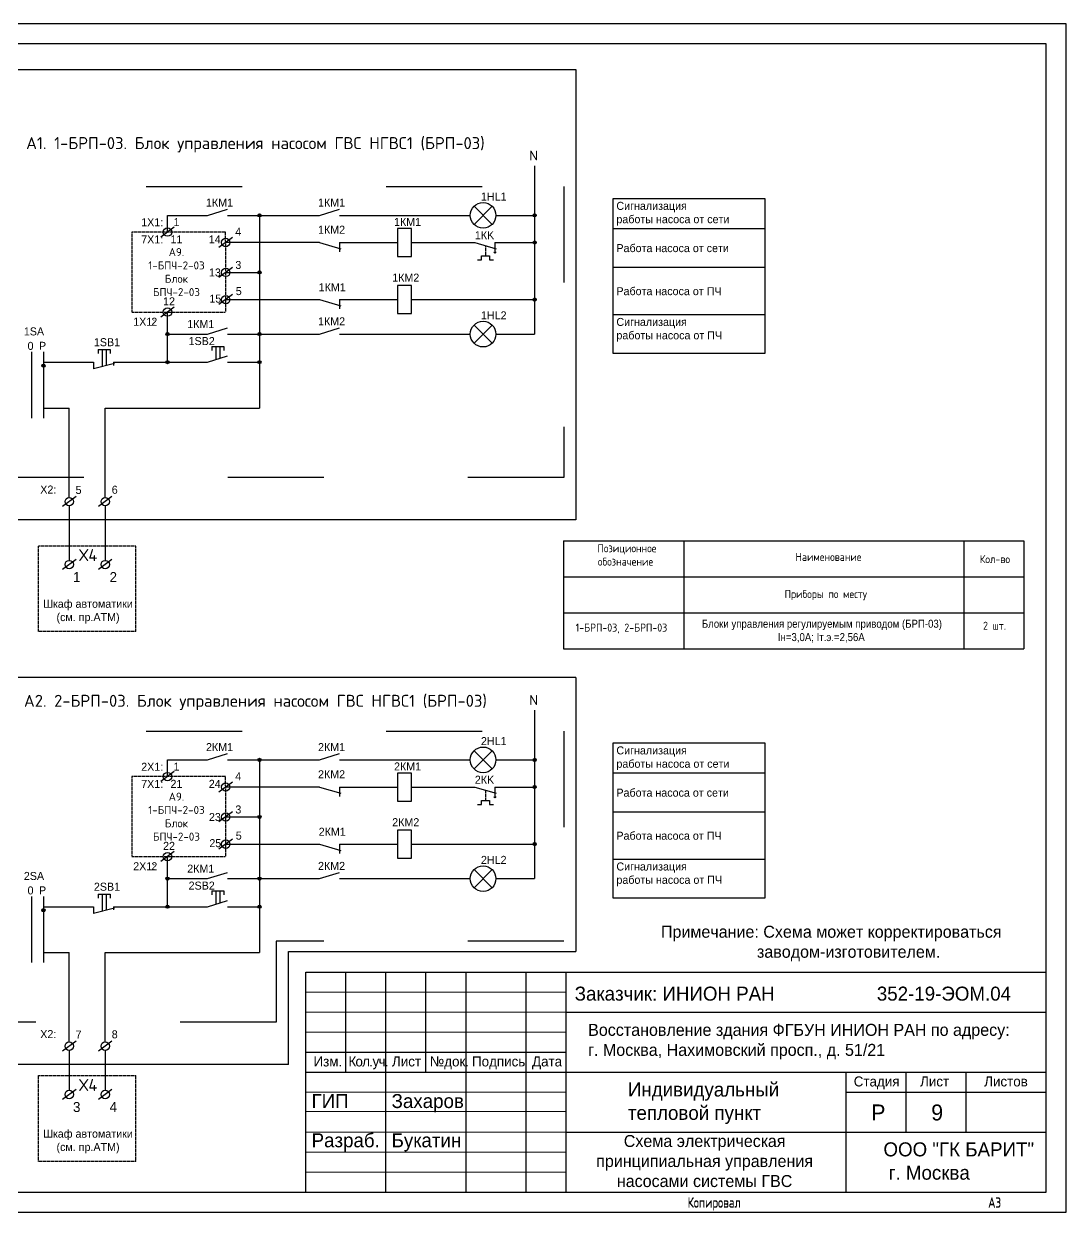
# Model space of a CAD drawing. Header units: millimetres. Extents: x 1606 to 7674, y 609 to 4159.
# Drawn here: x 6436.1 to 6696.7, y 2492.6 to 2789.6 of the extents above; entities that cross this region are included whole.
import ezdxf
from ezdxf.enums import TextEntityAlignment as Align

# ---------------------------------------------------------------- set-up
doc = ezdxf.new("R2010")
doc.units = ezdxf.units.MM
for name, pattern in [('ACAD_ISO03W100', [30, 12, -18]), ('DASHED2', [0.375, 0.25, -0.125]), ('K5LT_BASIC', [0]), ('K5LT_THIN', [0])]:
    doc.linetypes.add(name, pattern=pattern)
for name, color, linetype in [('24VDC', 7, 'Continuous'), ('LAYER0VIEW0', 7, 'Continuous'), ('Штамп', 7, 'Continuous')]:
    doc.layers.add(name, color=color, linetype=linetype)
doc.styles.add('GOST 2.304', font='CS_Gost2304.shx', dxfattribs={"oblique": 15})
doc.styles.add('MtXpl_ISOCPEUR', font='')
doc.styles.get('MtXpl_ISOCPEUR').set_extended_font_data('ISOCPEUR', bold=True)

msp = doc.modelspace()

# ---------------------------------------------------------------- hatches: boundary and pattern name
at = {"layer": 'Штамп', "lineweight": 25}
for points in [[(6494.66472, 2741.68219, 1), (6495.46472, 2741.68219, 1)], [(6563.41255, 2741.68219, 1), (6564.21255, 2741.68219, 1)], [(6563.41255, 2734.8963, 1), (6564.21255, 2734.8963, 1)], [(6494.66472, 2727.41066, 1), (6495.46472, 2727.41066, 1)], [(6563.41255, 2720.62478, 1), (6564.21255, 2720.62478, 1)], [(6471.67193, 2711.99573, 1), (6472.47193, 2711.99573, 1)], [(6494.66472, 2711.99573, 1), (6495.46472, 2711.99573, 1)], [(6440.66472, 2704.09878, 1), (6441.46472, 2704.09878, 1)], [(6471.67193, 2704.99573, 1), (6472.47193, 2704.99573, 1)], [(6494.66472, 2704.99573, 1), (6495.46472, 2704.99573, 1)], [(6494.66472, 2605.60117, 1), (6495.46472, 2605.60117, 1)], [(6563.41255, 2605.60117, 1), (6564.21255, 2605.60117, 1)], [(6563.41255, 2598.81529, 1), (6564.21255, 2598.81529, 1)], [(6494.66472, 2591.32965, 1), (6495.46472, 2591.32965, 1)], [(6563.41255, 2584.54376, 1), (6564.21255, 2584.54376, 1)], [(6471.67193, 2575.91471, 1), (6472.47193, 2575.91471, 1)], [(6494.66472, 2575.91471, 1), (6495.46472, 2575.91471, 1)], [(6471.67193, 2568.91471, 1), (6472.47193, 2568.91471, 1)], [(6494.66472, 2568.91471, 1), (6495.46472, 2568.91471, 1)], [(6440.66472, 2568.01777, 1), (6441.46472, 2568.01777, 1)]]:
    msp.add_hatch(color=256, dxfattribs=at).paths.add_polyline_path(points)

# ---------------------------------------------------------------- linework, layer by layer
at = {"layer": 'Штамп', "lineweight": 25, "ltscale": 100}
for p, q in [((6563.81255, 2754.09073), (6563.79869, 2711.99573)), ((6583.35478, 2745.82592), (6583.35478, 2707.2161)), ((6621.39257, 2745.82592), (6583.35478, 2745.82592)), ((6621.39257, 2707.2161), (6621.39257, 2745.82592)), ((6472.07193, 2737.49573), (6472.07193, 2741.68219)), ((6472.07193, 2741.68219), (6482.06472, 2741.68219)), ((6482.06472, 2741.68219), (6487.06472, 2743.24991)), ((6487.06472, 2741.68219), (6495.06472, 2741.68219)), ((6495.06472, 2741.68219), (6495.06472, 2693.50179)), ((6495.06472, 2741.68219), (6510.06472, 2741.68219)), ((6510.06472, 2741.68219), (6515.06472, 2743.24991)), ((6515.06472, 2741.68219), (6547.73501, 2741.68219)), ((6554.13501, 2741.68219), (6563.79869, 2741.68219)), ((6529.56366, 2738.3963), (6529.56366, 2731.3963)), ((6533.06366, 2738.3963), (6529.56366, 2738.3963)), ((6529.56366, 2738.3963), (6529.56366, 2738.3963)), ((6533.06366, 2731.3963), (6533.06366, 2738.3963)), ((6621.39257, 2738.33092), (6583.35478, 2738.33092)), ((6510.06472, 2734.8963), (6486.60103, 2734.8963)), ((6510.06472, 2734.8963), (6515.38595, 2733.32858)), ((6515.06472, 2734.8963), (6529.56366, 2734.8963)), ((6515.06472, 2734.8963), (6515.06472, 2732.56844)), ((6533.06366, 2734.8963), (6548.90383, 2734.8963)), ((6548.90383, 2734.8963), (6554.22506, 2733.32858)), ((6553.90383, 2734.8963), (6553.90383, 2732.56844)), ((6553.90383, 2734.8963), (6563.81255, 2734.8963)), ((6529.56366, 2731.3963), (6533.06366, 2731.3963)), ((6549.56445, 2730.54918), (6550.56445, 2730.54918)), ((6550.56445, 2730.54918), (6550.56445, 2731.54918)), ((6550.56445, 2731.54918), (6552.56445, 2731.54918)), ((6552.56445, 2731.54918), (6552.56445, 2730.54918)), ((6552.56445, 2730.54918), (6553.56445, 2730.54918)), ((6486.57522, 2727.41066), (6495.06472, 2727.41066)), ((6621.39257, 2728.61523), (6583.35478, 2728.61523)), ((6529.56366, 2724.12478), (6529.56366, 2717.12478)), ((6533.06366, 2724.12478), (6529.56366, 2724.12478)), ((6529.56366, 2724.12478), (6529.56366, 2724.12478)), ((6533.06366, 2717.12478), (6533.06366, 2724.12478)), ((6486.6229, 2720.61384), (6510.06472, 2720.62478)), ((6510.06472, 2720.62478), (6515.38595, 2719.05706)), ((6515.06472, 2720.62478), (6515.06472, 2718.29692)), ((6515.06472, 2720.62478), (6529.56366, 2720.62478)), ((6533.06366, 2720.62478), (6563.81255, 2720.62478)), ((6472.07193, 2704.99573), (6472.07193, 2717.49573)), ((6529.56366, 2717.12478), (6533.06366, 2717.12478)), ((6621.39257, 2716.81759), (6583.35478, 2716.81759)), ((6472.07193, 2711.99573), (6482.06472, 2711.99573)), ((6482.06472, 2711.99573), (6487.06472, 2713.56345)), ((6487.06472, 2711.99573), (6495.06472, 2711.99573)), ((6495.06472, 2711.99573), (6510.06472, 2711.99573)), ((6510.06472, 2711.99573), (6515.06472, 2713.56345)), ((6515.06472, 2711.99573), (6547.73501, 2711.99573)), ((6554.13501, 2711.99573), (6563.79869, 2711.99573)), ((6483.11085, 2708.9345), (6486.11085, 2708.9345)), ((6483.11085, 2708.9345), (6483.11085, 2707.9345)), ((6484.11085, 2708.9345), (6484.11085, 2705.63728)), ((6485.11085, 2708.9345), (6485.11085, 2705.95082)), ((6486.11085, 2708.9345), (6486.11085, 2707.9345)), ((6454.73109, 2708.1537), (6457.73109, 2708.1537)), ((6454.73109, 2708.1537), (6454.73109, 2707.1537)), ((6455.73109, 2708.1537), (6455.73109, 2703.87185)), ((6456.73109, 2708.1537), (6456.73109, 2704.12172)), ((6457.73109, 2708.1537), (6457.73109, 2707.1537)), ((6482.06472, 2704.99573), (6487.06472, 2706.56345)), ((6583.35478, 2707.2161), (6621.39257, 2707.2161)), ((6441.06472, 2704.99573), (6453.56472, 2704.99573)), ((6453.56472, 2704.99573), (6453.56472, 2703.33055)), ((6458.84648, 2704.65029), (6453.56472, 2703.33055)), ((6458.56472, 2704.99573), (6458.56472, 2704.17972)), ((6458.56472, 2704.99573), (6482.06472, 2704.99573)), ((6487.06472, 2704.99573), (6495.06472, 2704.99573)), ((6441.06472, 2693.50179), (6447.52682, 2693.50179)), ((6447.52682, 2671.18008), (6447.52682, 2693.50179)), ((6456.50871, 2693.50179), (6495.06472, 2693.50179)), ((6456.50871, 2671.18008), (6456.50871, 2693.50179)), ((6447.52682, 2669.08008), (6447.52682, 2655.45192)), ((6456.50871, 2669.08008), (6456.50871, 2655.45192)), ((6563.81255, 2618.00971), (6563.79869, 2575.91471)), ((6583.35478, 2609.7449), (6583.35478, 2571.13509)), ((6621.39257, 2609.7449), (6583.35478, 2609.7449)), ((6621.39257, 2571.13509), (6621.39257, 2609.7449)), ((6472.07193, 2601.41471), (6472.07193, 2605.60117)), ((6472.07193, 2605.60117), (6482.06472, 2605.60117)), ((6482.06472, 2605.60117), (6487.06472, 2607.16889)), ((6487.06472, 2605.60117), (6495.06472, 2605.60117)), ((6495.06472, 2605.60117), (6495.06472, 2557.42078)), ((6495.06472, 2605.60117), (6510.06472, 2605.60117)), ((6510.06472, 2605.60117), (6515.06472, 2607.16889)), ((6515.06472, 2605.60117), (6547.73501, 2605.60117)), ((6554.13501, 2605.60117), (6563.79869, 2605.60117)), ((6529.56366, 2602.31529), (6529.56366, 2595.31529)), ((6533.06366, 2602.31529), (6529.56366, 2602.31529)), ((6529.56366, 2602.31529), (6529.56366, 2602.31529)), ((6533.06366, 2595.31529), (6533.06366, 2602.31529)), ((6621.39257, 2602.2499), (6583.35478, 2602.2499)), ((6510.06472, 2598.81529), (6486.60103, 2598.81529)), ((6510.06472, 2598.81529), (6515.38595, 2597.24756)), ((6515.06472, 2598.81529), (6529.56366, 2598.81529)), ((6515.06472, 2598.81529), (6515.06472, 2596.48742)), ((6533.06366, 2598.81529), (6548.90383, 2598.81529)), ((6548.90383, 2598.81529), (6554.22506, 2597.24756)), ((6553.90383, 2598.81529), (6553.90383, 2596.48742)), ((6553.90383, 2598.81529), (6563.81255, 2598.81529)), ((6529.56366, 2595.31529), (6533.06366, 2595.31529)), ((6549.56445, 2594.46816), (6550.56445, 2594.46816)), ((6550.56445, 2594.46816), (6550.56445, 2595.46816)), ((6550.56445, 2595.46816), (6552.56445, 2595.46816)), ((6552.56445, 2595.46816), (6552.56445, 2594.46816)), ((6552.56445, 2594.46816), (6553.56445, 2594.46816)), ((6486.57522, 2591.32965), (6495.06472, 2591.32965)), ((6621.39257, 2592.53421), (6583.35478, 2592.53421)), ((6529.56366, 2588.04376), (6529.56366, 2581.04376)), ((6533.06366, 2588.04376), (6529.56366, 2588.04376)), ((6529.56366, 2588.04376), (6529.56366, 2588.04376)), ((6533.06366, 2581.04376), (6533.06366, 2588.04376)), ((6486.6229, 2584.53283), (6510.06472, 2584.54376)), ((6510.06472, 2584.54376), (6515.38595, 2582.97604)), ((6515.06472, 2584.54376), (6515.06472, 2582.2159)), ((6515.06472, 2584.54376), (6529.56366, 2584.54376)), ((6533.06366, 2584.54376), (6563.81255, 2584.54376)), ((6472.07193, 2568.91471), (6472.07193, 2581.41471)), ((6529.56366, 2581.04376), (6533.06366, 2581.04376)), ((6621.39257, 2580.73657), (6583.35478, 2580.73657)), ((6472.07193, 2575.91471), (6482.06472, 2575.91471)), ((6482.06472, 2575.91471), (6487.06472, 2577.48243)), ((6487.06472, 2575.91471), (6495.06472, 2575.91471)), ((6495.06472, 2575.91471), (6510.06472, 2575.91471)), ((6510.06472, 2575.91471), (6515.06472, 2577.48243)), ((6515.06472, 2575.91471), (6547.73501, 2575.91471)), ((6554.13501, 2575.91471), (6563.79869, 2575.91471)), ((6454.73109, 2572.07268), (6457.73109, 2572.07268)), ((6454.73109, 2572.07268), (6454.73109, 2571.07268)), ((6455.73109, 2572.07268), (6455.73109, 2567.79084)), ((6456.73109, 2572.07268), (6456.73109, 2568.04071)), ((6457.73109, 2572.07268), (6457.73109, 2571.07268)), ((6483.11085, 2572.85349), (6486.11085, 2572.85349)), ((6483.11085, 2572.85349), (6483.11085, 2571.85349)), ((6484.11085, 2572.85349), (6484.11085, 2569.55626)), ((6485.11085, 2572.85349), (6485.11085, 2569.86981)), ((6486.11085, 2572.85349), (6486.11085, 2571.85349)), ((6482.06472, 2568.91471), (6487.06472, 2570.48243)), ((6583.35478, 2571.13509), (6621.39257, 2571.13509)), ((6441.06472, 2568.91471), (6453.56472, 2568.91471)), ((6453.56472, 2568.91471), (6453.56472, 2567.24953)), ((6458.84648, 2568.56927), (6453.56472, 2567.24953)), ((6458.56472, 2568.91471), (6458.56472, 2568.09871)), ((6458.56472, 2568.91471), (6482.06472, 2568.91471)), ((6487.06472, 2568.91471), (6495.06472, 2568.91471)), ((6441.06472, 2557.42078), (6447.52682, 2557.42078)), ((6447.52682, 2535.09906), (6447.52682, 2557.42078)), ((6456.50871, 2557.42078), (6495.06472, 2557.42078)), ((6456.50871, 2535.09906), (6456.50871, 2557.42078)), ((6447.52682, 2532.99906), (6447.52682, 2523.02761)), ((6456.50871, 2532.99906), (6456.50871, 2523.02761))]:
    msp.add_line(p, q, dxfattribs=at)
at = {"layer": 'Штамп', "color": 3, "linetype": 'ACAD_ISO03W100', "ltscale": 2}
for p, q in [((6346.71135, 2748.86865), (6571.14693, 2748.86865)), ((6571.14693, 2748.86865), (6571.14693, 2676.16369)), ((6438.06472, 2707.5782), (6438.06472, 2691.0202)), ((6441.06472, 2707.5782), (6441.06472, 2691.0202)), ((6571.14693, 2676.16369), (6346.71135, 2676.16369)), ((6346.71135, 2612.78763), (6571.14693, 2612.78763)), ((6571.14693, 2612.78763), (6571.14693, 2560.27695)), ((6438.06472, 2571.49719), (6438.06472, 2554.93919)), ((6441.06472, 2571.49719), (6441.06472, 2554.93919)), ((6571.14693, 2560.27695), (6499.1921, 2560.27695)), ((6499.1921, 2560.27695), (6499.1921, 2540.08267)), ((6499.1921, 2540.08267), (6346.71135, 2540.08267))]:
    msp.add_line(p, q, dxfattribs=at)
at = {"layer": 'Штамп', "lineweight": 25}
for p, q in [((6548.67227, 2743.94493), (6553.19776, 2739.41944)), ((6548.67227, 2739.41944), (6553.19776, 2743.94493)), ((6548.67227, 2714.25847), (6553.19776, 2709.73298)), ((6548.67227, 2709.73298), (6553.19776, 2714.25847)), ((6548.67227, 2607.86391), (6553.19776, 2603.33843)), ((6548.67227, 2603.33843), (6553.19776, 2607.86391)), ((6548.67227, 2578.17745), (6553.19776, 2573.65197)), ((6548.67227, 2573.65197), (6553.19776, 2578.17745))]:
    msp.add_line(p, q, dxfattribs=at)
at = {"layer": 'Штамп', "color": 3, "lineweight": 25}
for p, q in [((6473.75854, 2738.7449), (6470.38532, 2736.24655)), ((6488.291, 2736.14548), (6484.91778, 2733.64713)), ((6488.3007, 2728.65984), (6484.92748, 2726.16149)), ((6488.30951, 2721.86302), (6484.93629, 2719.36466)), ((6473.75854, 2718.7449), (6470.38532, 2716.24655)), ((6449.21343, 2671.37925), (6445.84021, 2668.8809)), ((6458.19532, 2671.37925), (6454.8221, 2668.8809)), ((6449.21343, 2655.6511), (6445.84021, 2653.15274)), ((6458.19532, 2655.6511), (6454.8221, 2653.15274)), ((6473.75854, 2602.66389), (6470.38532, 2600.16553)), ((6488.291, 2600.06446), (6484.91778, 2597.56611)), ((6488.3007, 2592.57882), (6484.92748, 2590.08047)), ((6488.30951, 2585.782), (6484.93629, 2583.28365)), ((6473.75854, 2582.66389), (6470.38532, 2580.16553)), ((6449.21343, 2535.29824), (6445.84021, 2532.79988)), ((6458.19532, 2535.29824), (6454.8221, 2532.79988)), ((6449.21343, 2523.22679), (6445.84021, 2520.72843)), ((6458.19532, 2523.22679), (6454.8221, 2520.72843))]:
    msp.add_line(p, q, dxfattribs=at)
at = {"layer": 'Штамп', "linetype": 'DASHED2', "lineweight": 25, "ltscale": 0.25}
for p, q in [((6486.60103, 2737.49573), (6463.19522, 2737.49573)), ((6463.19522, 2737.49573), (6463.19522, 2717.49573)), ((6486.62683, 2717.58079), (6486.60103, 2737.49573)), ((6463.19522, 2717.49573), (6486.60103, 2717.49573)), ((6486.60103, 2601.41471), (6463.19522, 2601.41471)), ((6463.19522, 2601.41471), (6463.19522, 2581.41471)), ((6486.62683, 2581.49977), (6486.60103, 2601.41471)), ((6463.19522, 2581.41471), (6486.60103, 2581.41471))]:
    msp.add_line(p, q, dxfattribs=at)
at = {"layer": 'Штамп', "linetype": 'DASHED2', "lineweight": 25, "ltscale": 0.1}
for p, q in [((6551.56445, 2734.11244), (6551.56445, 2731.54918)), ((6551.56445, 2598.03142), (6551.56445, 2595.46816))]:
    msp.add_line(p, q, dxfattribs=at)
at = {"layer": 'Штамп', "color": 3, "linetype": 'DASHED2', "lineweight": 25, "ltscale": 0.25}
for p, q in [((6439.86444, 2659.10862), (6464.17577, 2659.10862)), ((6439.86444, 2637.67449), (6439.86444, 2659.10862)), ((6464.17577, 2637.67449), (6464.17577, 2659.10862)), ((6464.17577, 2637.67449), (6439.86444, 2637.67449)), ((6439.86444, 2526.68431), (6464.17577, 2526.68431)), ((6439.86444, 2505.25018), (6439.86444, 2526.68431)), ((6464.17577, 2505.25018), (6464.17577, 2526.68431)), ((6464.17577, 2505.25018), (6439.86444, 2505.25018))]:
    msp.add_line(p, q, dxfattribs=at)
at = {"layer": 'Штамп', "lineweight": 25, "ltscale": 2}
for p, q in [((6571.0681, 2660.31672), (6686.0681, 2660.31672)), ((6571.0681, 2660.31672), (6571.0681, 2633.31672)), ((6601.0681, 2660.31672), (6601.0681, 2633.31672)), ((6671.0681, 2660.31672), (6671.0681, 2633.31672)), ((6686.0681, 2660.31672), (6686.0681, 2633.31672)), ((6571.0681, 2651.31672), (6686.0681, 2651.31672)), ((6571.0681, 2642.31672), (6686.0681, 2642.31672)), ((6571.0681, 2633.31672), (6686.0681, 2633.31672))]:
    msp.add_line(p, q, dxfattribs=at)
at = {"layer": 'Штамп', "color": 0}
for p, q in [((6425.66782, 2626.27233), (6574.07607, 2626.27233)), ((6574.07607, 2626.21076), (6574.07607, 2557.74204)), ((6502.31633, 2529.5007), (6502.31633, 2557.74204)), ((6502.31633, 2557.74204), (6574.07607, 2557.74204)), ((6502.31633, 2529.5007), (6325.74754, 2529.5007))]:
    msp.add_line(p, q, dxfattribs=at)
at = {"layer": 'Штамп', "linetype": 'K5LT_BASIC', "lineweight": 30}
for p, q in [((6506.66613, 2552.55472), (6691.66613, 2552.55472)), ((6506.66613, 2497.55472), (6506.66613, 2552.55472)), ((6516.66613, 2547.55472), (6516.66613, 2552.55472)), ((6526.66613, 2497.55472), (6526.66613, 2552.55472)), ((6536.66613, 2547.55472), (6536.66613, 2552.55472)), ((6546.66613, 2497.55472), (6546.66613, 2552.55472)), ((6561.66613, 2497.55472), (6561.66613, 2552.55472)), ((6571.66613, 2497.55472), (6571.66613, 2552.55472)), ((6516.66613, 2542.55472), (6516.66613, 2547.55472)), ((6536.66613, 2542.55472), (6536.66613, 2547.55472)), ((6516.66613, 2537.55472), (6516.66613, 2542.55472)), ((6536.66613, 2537.55472), (6536.66613, 2542.55472)), ((6571.66613, 2542.55472), (6641.66613, 2542.55472)), ((6641.66613, 2542.55472), (6691.66613, 2542.55472)), ((6516.66613, 2532.55472), (6516.66613, 2537.55472)), ((6536.66613, 2532.55472), (6536.66613, 2537.55472)), ((6506.66613, 2532.55472), (6526.66613, 2532.55472)), ((6516.66613, 2527.55472), (6516.66613, 2532.55472)), ((6526.66613, 2532.55472), (6546.66613, 2532.55472)), ((6536.66613, 2527.55472), (6536.66613, 2532.55472)), ((6546.66613, 2532.55472), (6561.66613, 2532.55472)), ((6561.66613, 2532.55472), (6571.66613, 2532.55472)), ((6506.66613, 2527.55472), (6526.66613, 2527.55472)), ((6526.66613, 2527.55472), (6546.66613, 2527.55472)), ((6546.66613, 2527.55472), (6561.66613, 2527.55472)), ((6561.66613, 2527.55472), (6571.66613, 2527.55472)), ((6571.66613, 2527.55472), (6641.66613, 2527.55472)), ((6641.66613, 2527.55472), (6691.66613, 2527.55472)), ((6641.66613, 2512.55472), (6641.66613, 2527.55472)), ((6656.66613, 2512.55472), (6656.66613, 2527.55472)), ((6671.66613, 2512.55472), (6671.66613, 2527.55472)), ((6641.66613, 2522.55472), (6656.66613, 2522.55472)), ((6656.66613, 2522.55472), (6671.66613, 2522.55472)), ((6671.66613, 2522.55472), (6691.66613, 2522.55472)), ((6571.66613, 2512.55472), (6641.66613, 2512.55472)), ((6641.66613, 2497.55472), (6641.66613, 2512.55472)), ((6641.66613, 2512.55472), (6691.66613, 2512.55472))]:
    msp.add_line(p, q, dxfattribs=at)
at = {"layer": 'Штамп', "linetype": 'K5LT_THIN', "lineweight": 9}
for p, q in [((6506.66613, 2547.55472), (6571.66613, 2547.55472)), ((6506.66613, 2542.55472), (6571.66613, 2542.55472)), ((6506.66613, 2537.55472), (6571.66613, 2537.55472)), ((6506.66613, 2522.55472), (6571.66613, 2522.55472)), ((6506.66613, 2517.7393), (6571.66613, 2517.7393)), ((6506.66613, 2512.55472), (6571.66613, 2512.55472)), ((6506.66613, 2507.55472), (6571.66613, 2507.55472)), ((6506.66613, 2502.55472), (6571.66613, 2502.55472))]:
    msp.add_line(p, q, dxfattribs=at)
at = {"layer": 'Штамп', "lineweight": 25, "ltscale": 100}
for points in [[(6276.66613, 2492.55472), (6696.66613, 2492.55472), (6696.66613, 2789.55472), (6276.66613, 2789.55472), (6276.66613, 2492.55472)], [(6296.66613, 2497.55472), (6691.66613, 2497.55472), (6691.66613, 2784.55472), (6296.66613, 2784.55472), (6296.66613, 2497.55472)]]:
    msp.add_lwpolyline(points, dxfattribs=at)
at = {"layer": 'Штамп', "color": 0}
msp.add_lwpolyline([(6325.74754, 2778.15374), (6574.07607, 2778.15374), (6574.07607, 2665.58171), (6325.74754, 2665.58171)], close=True, dxfattribs=at)
at = {"layer": 'Штамп', "lineweight": 25}
for centre, radius in [((6550.93501, 2741.68219), 3.2), ((6495.06472, 2741.68219), 0.4), ((6563.81255, 2741.68219), 0.4), ((6563.81255, 2734.8963), 0.4), ((6495.06472, 2727.41066), 0.4), ((6563.81255, 2720.62478), 0.4), ((6550.93501, 2711.99573), 3.2), ((6472.07193, 2711.99573), 0.4), ((6495.06472, 2711.99573), 0.4), ((6441.06472, 2704.09878), 0.4), ((6472.07193, 2704.99573), 0.4), ((6495.06472, 2704.99573), 0.4), ((6550.93501, 2605.60117), 3.2), ((6495.06472, 2605.60117), 0.4), ((6563.81255, 2605.60117), 0.4), ((6563.81255, 2598.81529), 0.4), ((6495.06472, 2591.32965), 0.4), ((6563.81255, 2584.54376), 0.4), ((6550.93501, 2575.91471), 3.2), ((6472.07193, 2575.91471), 0.4), ((6495.06472, 2575.91471), 0.4), ((6472.07193, 2568.91471), 0.4), ((6495.06472, 2568.91471), 0.4), ((6441.06472, 2568.01777), 0.4)]:
    msp.add_circle(centre, radius, dxfattribs=at)
at = {"layer": 'Штамп', "color": 3, "lineweight": 25}
for centre in [(6472.07193, 2737.49573), (6486.60439, 2734.8963), (6486.61409, 2727.41066), (6486.6229, 2720.61384), (6472.07193, 2717.49573), (6447.52682, 2670.13008), (6456.50871, 2670.13008), (6447.52682, 2654.40192), (6456.50871, 2654.40192), (6472.07193, 2601.41471), (6486.60439, 2598.81529), (6486.61409, 2591.32965), (6486.6229, 2584.53283), (6472.07193, 2581.41471), (6447.52682, 2534.04906), (6456.50871, 2534.04906), (6447.52682, 2521.97761), (6456.50871, 2521.97761)]:
    msp.add_circle(centre, 1.05, dxfattribs=at)
at = {"layer": 'Штамп', "lineweight": 25, "ltscale": 100}
for centre in [(6553.90383, 2732.40062), (6553.90383, 2596.31961)]:
    msp.add_circle(centre, 0.16782, dxfattribs=at)

# ---------------------------------------------------------------- texts
at = {"layer": '24VDC', "attachment_point": 1}
for s, insert, char_height in [('{\\Q0;Восстановление здания ФГБУН ИНИОН РАН по адресу:\\Pг. Москва, Нахимовский просп., д. 51/21}', (6577.18556, 2539.63139), 3), ('{\\Q0;Индивидуальный\\Pтепловой пункт}', (6587.12778, 2524.97643), 3.5), ('{\\Q0;ООО "ГК БАРИТ"\\P г. Москва}', (6650.98957, 2510.01893), 3.5)]:
    msp.add_mtext(s, dxfattribs=dict(at, insert=insert, char_height=char_height))
at = {"layer": 'LAYER0VIEW0', "color": 7, "linetype": 'K5LT_BASIC', "insert": (6606.29385, 2511.85379), "char_height": 3, "width": 129.4370343, "attachment_point": 2}
msp.add_mtext('{\\Q0;Схема электрическая \\Pпринципиальная управления\\Pнасосами системы ГВС}', dxfattribs=at)
at = {"layer": 'Штамп', "style": 'MtXpl_ISOCPEUR', "width": 0.9}
for s, p in [('Позиционное', (6579.52847, 2657.47801)), ('обозначение', (6579.61753, 2654.14467)), ('Наименование', (6629.01739, 2655.31283)), ('Кол-во', (6675.07782, 2654.77593)), ('Приборы по месту', (6626.29619, 2646.0492)), ('1-БРП-03, 2-БРП-03', (6574.06948, 2637.6484)), ('2 шт.', (6675.87392, 2638.12781))]:
    msp.add_text(s, height=2, dxfattribs=at).set_placement(p)
at = {"layer": 'Штамп', "width": 0.9}
for s, p in [('Блоки управления регулируемым приводом (БРП-03)', (6605.61029, 2638.61908)), (' Iн=3,0А; Iт.э.=2,56А', (6623.92529, 2635.28574))]:
    msp.add_text(s, height=2, dxfattribs=at).set_placement(p)
at = {"layer": 'Штамп', "linetype": 'Continuous', "lineweight": 25, "style": 'GOST 2.304'}
for p in [(6608.66613, 2493.80472), (6608.66613, 2493.65474)]:
    msp.add_text('Копировал', height=2.5, dxfattribs=at).set_placement(p, align=Align.CENTER)
for p in [(6677.16613, 2493.80472), (6677.16613, 2493.65474)]:
    msp.add_text('A3', height=2.5, dxfattribs=at).set_placement(p)
at = {"layer": 'Штамп', "lineweight": 30}
for s, insert, char_height, width, attachment_point in [('{\\fISOCPEUR|b1|i0|c204|p34;\\Q0;A1. 1-БРП-03. Блок управления насосом ГВС НГВС1 (БРП-03)}', (6494.03741, 2759.32587), 3, 127.4883678, 5), ('{\\Q0;1HL1}', (6550.39971, 2746.37274), 2, 3.8524004, 4), ('{\\Q0;1КМ1}', (6481.68902, 2744.87101), 2, 3.8524004, 4), ('{\\Q0;1КМ1}', (6509.68902, 2744.87101), 2, 3.8524004, 4), ('{\\Q0;Сигнализация\\Pработы насоса от сети}', (6584.25459, 2742.07842), 2, 32.2205163, 4), ('{\\Q0;1Х1:}', (6465.4969, 2739.95488), 2, 3.8524004, 4), ('{\\Q0;1}', (6474.30533, 2739.98127), 2, 3.8524004, 5), ('{\\Q0;4}', (6489.7338, 2737.57606), 2, 3.8524004, 5), ('{\\Q0;1КМ2}', (6509.68902, 2738.08512), 2, 3.8524004, 4), ('{\\Q0;1КМ1}', (6528.67921, 2740.03304), 2, 3.8524004, 4), ('{\\Q0;7Х1:}', (6465.4969, 2735.66584), 2, 3.8524004, 4), ('{\\Q0;11}', (6474.30533, 2735.69223), 2, 3.8524004, 5), ('{\\Q0;14}', (6483.87706, 2735.69223), 2, 3.8524004, 5), ('{\\Q0;1КK}', (6548.87805, 2736.71776), 2, 3.8524004, 4), ('{\\fISOCPEUR|b1|i0|c204|p34;\\Q0;А9. 1-БПЧ-2-03\\Q15;\\P\\fISOCPEUR|b0|i0|c204|p34;\\Q0;Блок\\PБПЧ-2-03}', (6474.30521, 2727.49573), 2, 16.8745669, 5), ('{\\Q0;Работа насоса от сети}', (6584.25459, 2733.47307), 2, 32.2205163, 4), ('{\\Q0;3}', (6489.7687, 2729.27158), 2, 3.8524004, 5), ('{\\Q0;13}', (6483.91195, 2727.38775), 2, 3.8524004, 5), ('{\\Q0;1КМ2}', (6528.22803, 2726.10658), 2, 3.8524004, 4), ('{\\Q0;5}', (6489.87296, 2722.73769), 2, 3.8524004, 5), ('{\\Q0;1КМ1}', (6509.84964, 2723.71896), 2, 3.8524004, 4), ('{\\Q0;Работа насоса от ПЧ}', (6584.25459, 2722.71641), 2, 32.2205163, 4), ('{\\Q0;12}', (6470.96053, 2720.1909), 2, 3.8524004, 4), ('{\\Q0;15}', (6484.01621, 2720.85386), 2, 3.8524004, 5), ('{\\Q0;1HL2}', (6550.39971, 2716.68628), 2, 3.8524004, 4), ('{\\Q0;1Х1:}', (6463.5024, 2715.0983), 2, 3.8524004, 4), ('{\\Q0;2}', (6468.01697, 2715.0925), 2, 3.8524004, 4), ('{\\Q0;1КМ1}', (6477.0012, 2714.49829), 2, 3.8524004, 4), ('{\\Q0;1КМ2}', (6509.68902, 2715.18455), 2, 3.8524004, 4), ('{\\Q0;Сигнализация\\Pработы насоса от ПЧ}', (6584.25459, 2713.07009), 2, 32.2205163, 4), ('{\\Q0;1SА}', (6436.17061, 2712.65872), 2, 3.8524004, 4), ('{\\Q0;0}', (6438.58511, 2709.04191), 2, 3.8524004, 6), ('{\\Q0;Р}', (6441.73783, 2709.07459), 2, 3.8524004, 6), ('{\\Q0;1SB1}', (6453.67761, 2709.96651), 2, 3.8524004, 4), ('{\\Q0;1SB2}', (6477.34061, 2710.24731), 2, 3.8524004, 4), ('{\\Q0;Х2:}', (6442.2779, 2673.1563), 2, 3.8524004, 5), ('{\\Q0;5}', (6449.84747, 2673.04483), 2, 3.8524004, 5), ('{\\Q0;6}', (6458.87607, 2673.08743), 2, 3.8524004, 5), ('{\\fISOCPEUR|b1|i0|c204|p34;\\Q0;A2. 2-БРП-03. Блок управления насосом ГВС НГВС1 (БРП-03)}', (6494.03741, 2619.94862), 3, 127.4883678, 5), ('{\\Q0;2HL1}', (6550.39971, 2610.29172), 2, 3.8524004, 4), ('{\\Q0;2КМ1}', (6481.68902, 2608.78999), 2, 3.8524004, 4), ('{\\Q0;2КМ1}', (6509.68902, 2608.78999), 2, 3.8524004, 4), ('{\\Q0;Сигнализация\\Pработы насоса от сети}', (6584.25459, 2605.9974), 2, 32.2205163, 4), ('{\\Q0;2Х1:}', (6465.4969, 2603.87386), 2, 3.8524004, 4), ('{\\Q0;1}', (6474.30533, 2603.90026), 2, 3.8524004, 5), ('{\\Q0;2КМ1}', (6528.67921, 2603.95203), 2, 3.8524004, 4), ('{\\Q0;4}', (6489.7338, 2601.49505), 2, 3.8524004, 5), ('{\\Q0;2КМ2}', (6509.68902, 2602.00411), 2, 3.8524004, 4), ('{\\Q0;7Х1:}', (6465.4969, 2599.58482), 2, 3.8524004, 4), ('{\\Q0;21}', (6474.30533, 2599.61122), 2, 3.8524004, 5), ('{\\Q0;24}', (6483.87706, 2599.61122), 2, 3.8524004, 5), ('{\\Q0;2КK}', (6548.87805, 2600.63675), 2, 3.8524004, 4), ('{\\fISOCPEUR|b1|i0|c204|p34;\\Q0;А9. 1-БПЧ-2-03\\Q15;\\P\\fISOCPEUR|b0|i0|c204|p34;\\Q0;Блок\\PБПЧ-2-03}', (6474.30521, 2591.41471), 2, 16.8745669, 5), ('{\\Q0;Работа насоса от сети}', (6584.25459, 2597.39206), 2, 32.2205163, 4), ('{\\Q0;3}', (6489.7687, 2593.19056), 2, 3.8524004, 5), ('{\\Q0;23}', (6483.91195, 2591.30673), 2, 3.8524004, 5), ('{\\Q0;2КМ2}', (6528.22803, 2590.02556), 2, 3.8524004, 4), ('{\\Q0;5}', (6489.87296, 2586.65668), 2, 3.8524004, 5), ('{\\Q0;2КМ1}', (6509.84964, 2587.63795), 2, 3.8524004, 4), ('{\\Q0;Работа насоса от ПЧ}', (6584.25459, 2586.63539), 2, 32.2205163, 4), ('{\\Q0;22}', (6470.96053, 2584.10989), 2, 3.8524004, 4), ('{\\Q0;25}', (6484.01621, 2584.77285), 2, 3.8524004, 5), ('{\\Q0;2HL2}', (6550.39971, 2580.60526), 2, 3.8524004, 4), ('{\\Q0;2Х1:}', (6463.5024, 2579.01728), 2, 3.8524004, 4), ('{\\Q0;2}', (6468.01697, 2579.01149), 2, 3.8524004, 4), ('{\\Q0;2КМ1}', (6477.0012, 2578.41728), 2, 3.8524004, 4), ('{\\Q0;2КМ2}', (6509.68902, 2579.10353), 2, 3.8524004, 4), ('{\\Q0;Сигнализация\\Pработы насоса от ПЧ}', (6584.25459, 2576.98907), 2, 32.2205163, 4), ('{\\Q0;2SА}', (6436.17061, 2576.5777), 2, 3.8524004, 4), ('{\\Q0;2SB2}', (6477.34061, 2574.1663), 2, 3.8524004, 4), ('{\\Q0;0}', (6438.58511, 2572.96089), 2, 3.8524004, 6), ('{\\Q0;Р}', (6441.73783, 2572.99357), 2, 3.8524004, 6), ('{\\Q0;2SB1}', (6453.67761, 2573.88549), 2, 3.8524004, 4), ('{\\Q0;Примечание: Схема может корректироваться \\P^I^Iзаводом-изготовителем.}', (6595.38024, 2559.72014), 3, 113.4559779, 4)]:
    msp.add_mtext(s, dxfattribs=dict(at, insert=insert, char_height=char_height, width=width, attachment_point=attachment_point))
at = {"layer": 'Штамп', "color": 7, "linetype": 'K5LT_BASIC', "lineweight": 25}
for s, insert, char_height, width, attachment_point in [('{\\fISOCPEUR|b1|i0|c204|p34;\\Q0;N}', (6564.64121, 2757.8691), 2.5, 10.3833333, 3), ('{\\fISOCPEUR|b1|i0|c204|p34;\\Q0;Х4}', (6454.5509, 2658.27346), 3, 10.3833333, 3), ('{\\Q0;1}', (6448.4461, 2652.52191), 2.5, 5.4555556, 1), ('{\\Q0;2}', (6457.59465, 2652.52191), 2.5, 5.4555556, 1), ('{\\fISOCPEUR|b1|i0|c204|p34;\\Q0;N}', (6564.64121, 2621.78808), 2.5, 10.3833333, 3), ('{\\fISOCPEUR|b1|i0|c204|p34;\\Q0;Х4}', (6454.5509, 2525.84915), 3, 10.3833333, 3), ('{\\Q0;3}', (6448.4461, 2520.0976), 2.5, 5.4555556, 1), ('{\\Q0;4}', (6457.59465, 2520.0976), 2.5, 5.4555556, 1)]:
    msp.add_mtext(s, dxfattribs=dict(at, insert=insert, char_height=char_height, width=width, attachment_point=attachment_point))
at = {"layer": 'Штамп', "color": 3, "lineweight": 30, "char_height": 2, "width": 53.3189237, "attachment_point": 5}
for insert in [(6452.2107, 2642.64506), (6452.2107, 2510.22074)]:
    msp.add_mtext('{\\Q0;Шкаф автоматики\\P(см. пр.АТМ)}', dxfattribs=dict(at, insert=insert))
at = {"layer": 'Штамп', "attachment_point": 1}
for s, insert, char_height in [('{\\Q0;Заказчик: ИНИОН РАН^I               352-19-ЭОМ.04}', (6573.82837, 2548.93139), 3.5), ('{\\Q0;Изм}.', (6508.56274, 2531.48998), 2.5), ('{\\Q0;\\T0.9;Кол.уч.}', (6517.28602, 2531.48998), 2.5), ('{\\Q0;Лист}', (6528.17077, 2531.48998), 2.5), ('{\\Q0;№док}.', (6537.63839, 2531.48998), 2.5), ('{\\Q0;Подпись}', (6548.17077, 2531.48998), 2.5), ('{\\Q0;Дата}', (6563.17077, 2531.48998), 2.5), ('{\\Q0;Стадия}', (6643.56274, 2526.48998), 2.5), ('{\\Q0;Лист}', (6660.14041, 2526.48998), 2.5), ('{\\Q0;Листов}', (6676.16475, 2526.48998), 2.5), ('{\\Q0;ГИП}', (6508.06923, 2522.09171), 3.5), ('{\\Q0;Захаров}', (6528.06923, 2522.09171), 3.5), ('{\\Q0;Р}', (6647.92395, 2519.48291), 4), ('{\\Q0;9}', (6662.92395, 2519.48291), 4), ('{\\Q0;Разраб}.', (6508.06923, 2512.2763), 3.5), ('{\\Q0;Букатин}', (6528.06923, 2512.2763), 3.5)]:
    msp.add_mtext(s, dxfattribs=dict(at, insert=insert, char_height=char_height))
at = {"layer": 'Штамп', "color": 6, "lineweight": 30, "char_height": 2, "width": 3.8524004, "attachment_point": 5}
for s, insert in [('{\\Q0;Х2:}', (6442.2779, 2537.07528)), ('{\\Q0;7}', (6449.84747, 2536.96381)), ('{\\Q0;8}', (6458.87607, 2537.00641))]:
    msp.add_mtext(s, dxfattribs=dict(at, insert=insert))

doc.saveas('drawing.dxf')
